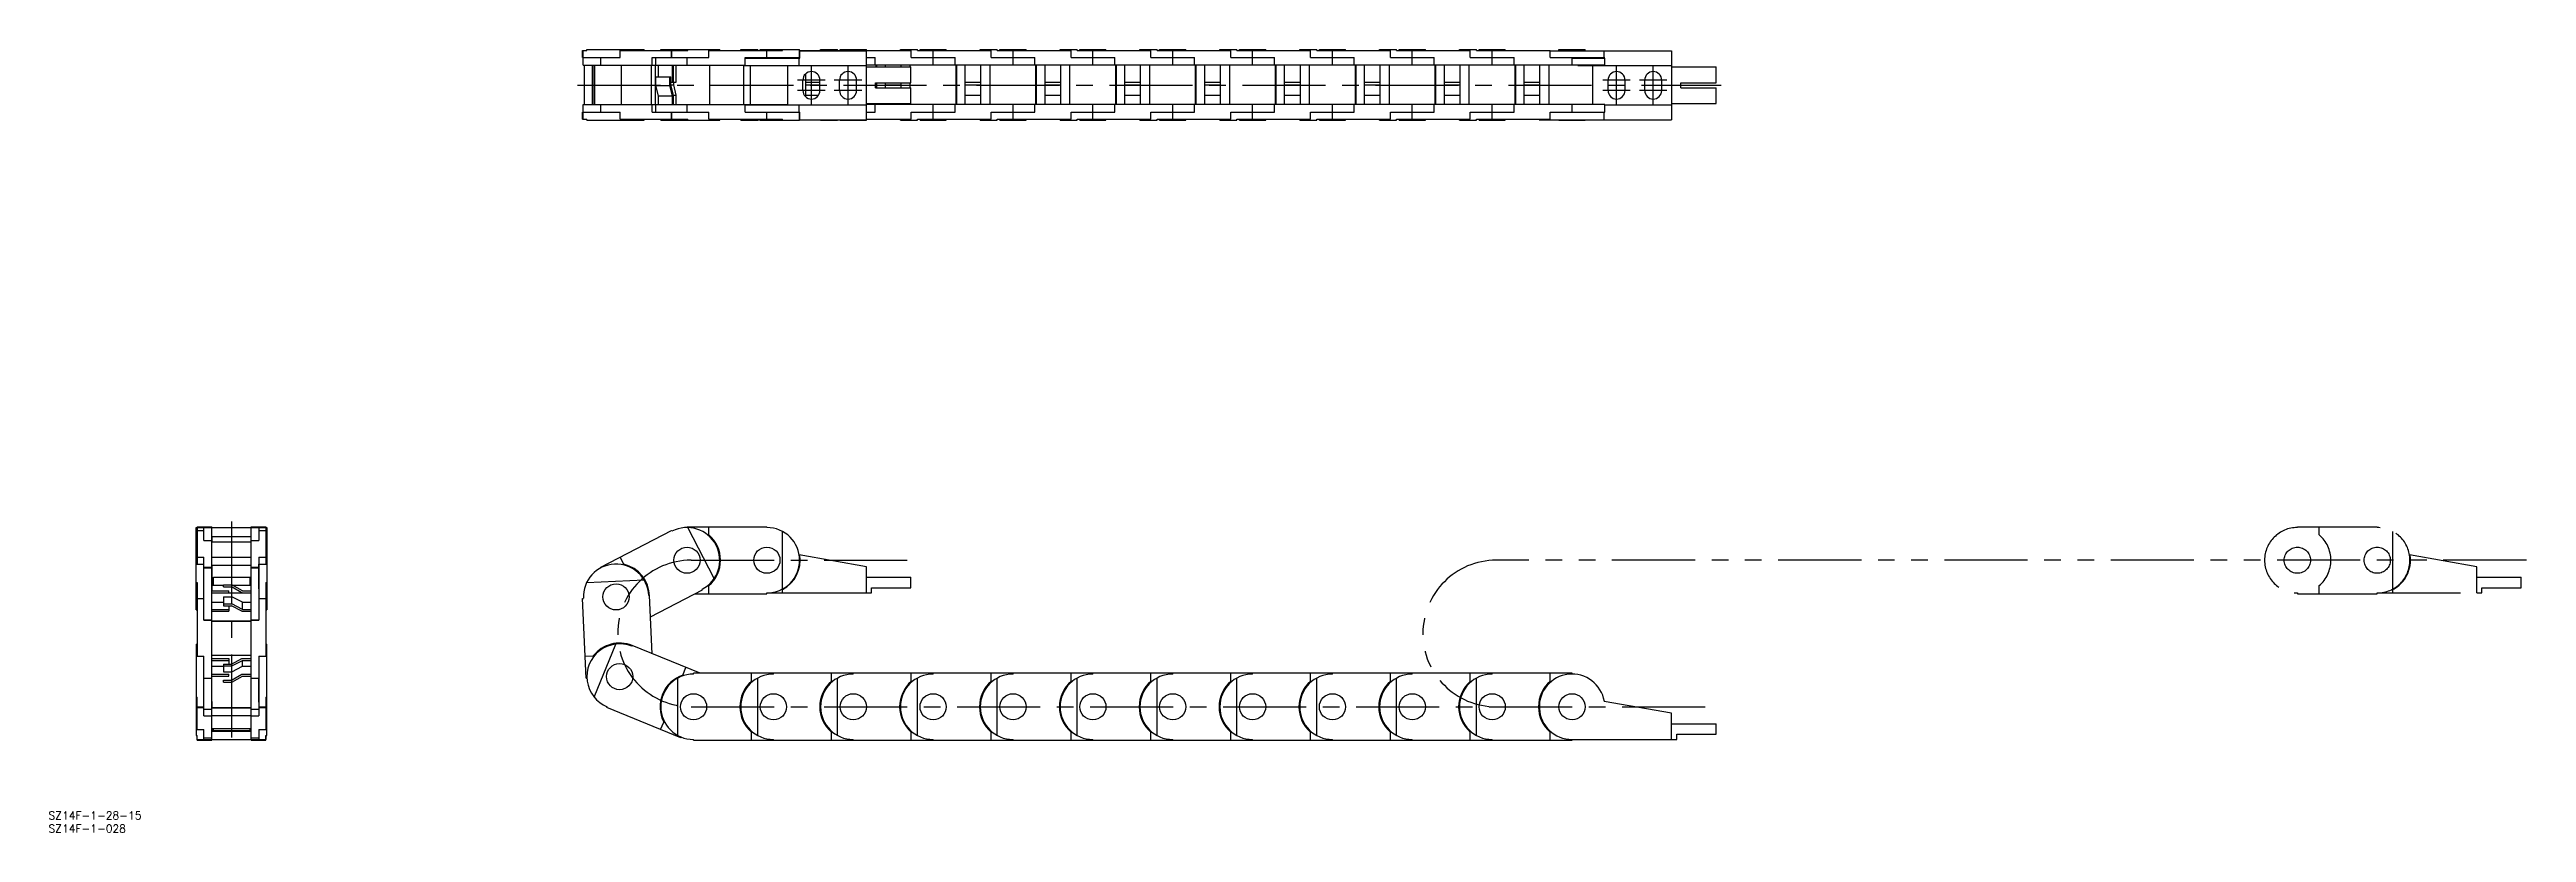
# Model space of a CAD drawing. Extents: x -69 to 876, y -35 to 264.
import ezdxf

# ---------------------------------------------------------------- set-up
doc = ezdxf.new("R2010")
doc.units = 0
doc.linetypes.add('CENTER', pattern=[50.8, 31.75, -6.35, 6.35, -6.35])
doc.linetypes.add('PHANTOM', pattern=[63.5, 31.75, -6.35, 6.35, -6.35, 6.35, -6.35])
doc.layers.get('0').update_dxf_attribs({"linetype": 'CONTINUOUS'})
doc.layers.add('CENTER', color=1, linetype='CENTER')
doc.styles.get("Standard").update_dxf_attribs({"font": 'txt.shx', "height": 3, "bigfont": 'bigfont.shx'})

msp = doc.modelspace()

# ---------------------------------------------------------------- linework, layer by layer
at = {"color": 7, "linetype": 'CONTINUOUS'}
for p, q in [((134.12, 263.58), (135.68, 263.58)), ((134.12, 260.97), (134.12, 263.58)), ((134.12, 260.97), (148.45, 260.97)), ((134.4, 257.97), (134.4, 263.58)), ((134.4, 257.97), (196.15, 257.97)), ((134.77, 260.97), (141.03, 260.97)), ((134.77, 260.97), (134.77, 260.97)), ((134.81, 242.97), (134.81, 257.97)), ((135.68, 263.97), (157.59, 263.97)), ((135.68, 263.58), (135.68, 263.97)), ((137.96, 242.97), (137.96, 257.97)), ((138.21, 242.97), (138.21, 257.97)), ((138.78, 242.97), (138.78, 257.97)), ((141.03, 257.97), (141.03, 260.97)), ((148.45, 263.58), (174.3, 263.58)), ((148.45, 260.97), (148.45, 263.58)), ((148.94, 242.97), (148.94, 257.97)), ((157.59, 263.58), (157.59, 263.97)), ((160.49, 242.97), (160.49, 257.97)), ((160.71, 257.97), (160.71, 260.97)), ((160.71, 260.97), (182.35, 260.97)), ((161.94, 242.97), (161.94, 257.97)), ((162.13, 257.97), (162.13, 260.97)), ((163.16, 253.47), (163.16, 257.97)), ((164, 263.97), (186.5, 263.97)), ((164, 263.58), (164, 263.97)), ((168.12, 260.97), (168.12, 263.58)), ((168.26, 260.97), (168.26, 263.58)), ((168.49, 251.47), (168.49, 257.97)), ((168.85, 251.47), (168.85, 257.97)), ((169, 263.58), (169, 263.97)), ((169.88, 251.47), (169.88, 257.97)), ((171.65, 260.97), (174, 260.97)), ((171.65, 260.97), (171.65, 260.97)), ((174, 257.97), (174, 260.97)), ((174.3, 263.58), (174.3, 263.97)), ((182.35, 263.58), (210.5, 263.58)), ((182.35, 260.97), (182.35, 263.58)), ((182.75, 242.97), (182.75, 257.97)), ((186.5, 263.58), (186.5, 263.97)), ((194.5, 263.97), (201, 263.97)), ((194.5, 263.58), (194.5, 263.97)), ((195.75, 242.97), (195.75, 257.97)), ((195.75, 257.8), (242.5, 257.8)), ((196.15, 257.97), (196.15, 260.97)), ((196.15, 260.97), (208.05, 260.97)), ((196.15, 260.62), (217.04, 260.62)), ((198.25, 242.97), (198.25, 257.8)), ((199.5, 260.62), (199.5, 260.97)), ((201, 263.58), (201, 263.97)), ((202, 263.97), (217, 263.97)), ((202, 263.58), (202, 263.97)), ((204.5, 260.97), (204.5, 263.58)), ((208.05, 260.97), (217, 260.97)), ((208.05, 260.97), (208.05, 260.97)), ((209.5, 260.62), (209.5, 260.97)), ((210.5, 263.58), (210.5, 263.97)), ((210.5, 260.62), (210.5, 260.97)), ((212.5, 242.8), (212.5, 257.8)), ((216.83, 257.8), (216.83, 260.62)), ((217, 260.97), (217, 263.97)), ((217, 263.58), (229.15, 263.58)), ((217, 263.45), (242.5, 263.45)), ((217.04, 260.62), (217.04, 263.45)), ((225, 263.97), (231.5, 263.97)), ((225, 263.58), (225, 263.97)), ((229.15, 263.45), (229.15, 263.58)), ((231.5, 263.58), (231.5, 263.97)), ((231.5, 263.58), (259.65, 263.58)), ((232.5, 263.97), (242.5, 263.97)), ((232.5, 263.58), (232.5, 263.97)), ((237.5, 263.45), (237.5, 263.58)), ((242.5, 263.58), (242.5, 263.97)), ((242.5, 236.97), (242.5, 263.45)), ((242.5, 260.97), (245.85, 260.97)), ((524.5, 257.97), (242.5, 257.97)), ((242.5, 257.3), (259.5, 257.3)), ((245.85, 257.97), (245.85, 260.97)), ((246.25, 257.3), (246.25, 257.97)), ((246.5, 257.3), (246.5, 257.97)), ((249.75, 257.3), (249.75, 257.97)), ((255.5, 263.97), (262, 263.97)), ((255.5, 263.58), (255.5, 263.97)), ((255.75, 257.3), (255.75, 257.97)), ((259.25, 257.3), (259.25, 257.97)), ((259.5, 251.3), (259.5, 257.3)), ((259.65, 260.97), (259.65, 263.58)), ((259.65, 260.97), (276.35, 260.97)), ((262, 263.58), (262, 263.97)), ((262, 263.58), (290.15, 263.58)), ((263, 263.97), (273, 263.97)), ((263, 263.58), (263, 263.97)), ((268, 257.97), (268, 263.58)), ((273, 263.58), (273, 263.97)), ((276.35, 257.97), (276.35, 260.97)), ((276.75, 242.97), (276.75, 257.97)), ((277, 242.97), (277, 257.97)), ((280.25, 242.97), (280.25, 257.97)), ((286, 263.97), (292.5, 263.97)), ((286, 263.58), (286, 263.97)), ((286.25, 242.97), (286.25, 257.97)), ((289.75, 242.97), (289.75, 257.97)), ((290.15, 260.97), (290.15, 263.58)), ((290.15, 260.97), (306.85, 260.97)), ((292.5, 263.58), (292.5, 263.97)), ((292.5, 263.58), (320.65, 263.58)), ((293.5, 263.97), (303.5, 263.97)), ((293.5, 263.58), (293.5, 263.97)), ((298.5, 257.97), (298.5, 263.58)), ((303.5, 263.58), (303.5, 263.97)), ((306.85, 257.97), (306.85, 260.97)), ((307.25, 242.97), (307.25, 257.97)), ((307.5, 242.97), (307.5, 257.97)), ((310.75, 242.97), (310.75, 257.97)), ((316.5, 263.97), (323, 263.97)), ((316.5, 263.58), (316.5, 263.97)), ((316.75, 242.97), (316.75, 257.97)), ((320.25, 242.97), (320.25, 257.97)), ((320.65, 260.97), (320.65, 263.58)), ((320.65, 260.97), (337.35, 260.97)), ((323, 263.58), (323, 263.97)), ((323, 263.58), (351.15, 263.58)), ((324, 263.97), (334, 263.97)), ((324, 263.58), (324, 263.97)), ((329, 257.97), (329, 263.58)), ((334, 263.58), (334, 263.97)), ((337.35, 257.97), (337.35, 260.97)), ((337.75, 242.97), (337.75, 257.97)), ((338, 242.97), (338, 257.97)), ((341.25, 242.97), (341.25, 257.97)), ((347, 263.97), (353.5, 263.97)), ((347, 263.58), (347, 263.97)), ((347.25, 242.97), (347.25, 257.97)), ((350.75, 242.97), (350.75, 257.97)), ((351.15, 260.97), (351.15, 263.58)), ((351.15, 260.97), (367.85, 260.97)), ((353.5, 263.58), (353.5, 263.97)), ((353.5, 263.58), (381.65, 263.58)), ((354.5, 263.97), (364.5, 263.97)), ((354.5, 263.58), (354.5, 263.97)), ((359.5, 257.97), (359.5, 263.58)), ((364.5, 263.58), (364.5, 263.97)), ((367.85, 257.97), (367.85, 260.97)), ((368.25, 242.97), (368.25, 257.97)), ((368.5, 242.97), (368.5, 257.97)), ((371.75, 242.97), (371.75, 257.97)), ((377.5, 263.97), (384, 263.97)), ((377.5, 263.58), (377.5, 263.97)), ((377.75, 242.97), (377.75, 257.97)), ((381.25, 242.97), (381.25, 257.97)), ((381.65, 260.97), (381.65, 263.58)), ((381.65, 260.97), (398.35, 260.97)), ((384, 263.58), (384, 263.97)), ((384, 263.58), (412.15, 263.58)), ((385, 263.97), (395, 263.97)), ((385, 263.58), (385, 263.97)), ((390, 257.97), (390, 263.58)), ((395, 263.58), (395, 263.97)), ((398.35, 257.97), (398.35, 260.97)), ((398.75, 242.97), (398.75, 257.97)), ((399, 242.97), (399, 257.97)), ((402.25, 242.97), (402.25, 257.97)), ((408, 263.97), (414.5, 263.97)), ((408, 263.58), (408, 263.97)), ((408.25, 242.97), (408.25, 257.97)), ((411.75, 242.97), (411.75, 257.97)), ((412.15, 260.97), (412.15, 263.58)), ((412.15, 260.97), (428.85, 260.97)), ((414.5, 263.58), (414.5, 263.97)), ((414.5, 263.58), (442.65, 263.58)), ((415.5, 263.97), (425.5, 263.97)), ((415.5, 263.58), (415.5, 263.97)), ((420.5, 257.97), (420.5, 263.58)), ((425.5, 263.58), (425.5, 263.97)), ((428.85, 257.97), (428.85, 260.97)), ((429.25, 242.97), (429.25, 257.97)), ((429.5, 242.97), (429.5, 257.97)), ((432.75, 242.97), (432.75, 257.97)), ((438.5, 263.97), (445, 263.97)), ((438.5, 263.58), (438.5, 263.97)), ((438.75, 242.97), (438.75, 257.97)), ((442.25, 242.97), (442.25, 257.97)), ((442.65, 260.97), (442.65, 263.58)), ((442.65, 260.97), (459.35, 260.97)), ((445, 263.58), (445, 263.97)), ((445, 263.58), (473.15, 263.58)), ((446, 263.97), (456, 263.97)), ((446, 263.58), (446, 263.97)), ((451, 257.97), (451, 263.58)), ((456, 263.58), (456, 263.97)), ((459.35, 257.97), (459.35, 260.97)), ((459.75, 242.97), (459.75, 257.97)), ((460, 242.97), (460, 257.97)), ((463.25, 242.97), (463.25, 257.97)), ((469, 263.97), (475.5, 263.97)), ((469, 263.58), (469, 263.97)), ((469.25, 242.97), (469.25, 257.97)), ((472.75, 242.97), (472.75, 257.97)), ((473.15, 260.97), (473.15, 263.58)), ((473.15, 260.97), (489.85, 260.97)), ((475.5, 263.58), (475.5, 263.97)), ((475.5, 263.58), (503.65, 263.58)), ((476.5, 263.97), (486.5, 263.97)), ((476.5, 263.58), (476.5, 263.97)), ((481.5, 257.97), (481.5, 263.58)), ((486.5, 263.58), (486.5, 263.97)), ((489.85, 257.97), (489.85, 260.97)), ((490.25, 242.97), (490.25, 257.97)), ((490.5, 242.97), (490.5, 257.97)), ((493.75, 242.97), (493.75, 257.97)), ((499.75, 242.97), (499.75, 257.97)), ((503.25, 242.97), (503.25, 257.97)), ((503.65, 260.97), (503.65, 263.58)), ((503.65, 263.45), (550, 263.45)), ((503.65, 260.97), (524.5, 260.97)), ((507, 263.97), (517, 263.97)), ((507, 263.45), (507, 263.97)), ((512, 257.97), (512, 260.97)), ((512, 260.62), (524.54, 260.62)), ((514.24, 257.8), (514.24, 257.97)), ((514.24, 257.8), (550, 257.8)), ((517, 263.45), (517, 263.97)), ((520, 242.97), (520, 257.8)), ((524.33, 260.62), (524.33, 263.45)), ((524.5, 257.97), (524.5, 260.62)), ((524.54, 257.8), (524.54, 260.62)), ((550, 263.45), (550, 237.15)), ((550, 257.3), (567, 257.3)), ((567, 251.3), (567, 257.3)), ((162.1, 250.26), (162.1, 253.47)), ((162.1, 253.47), (167.79, 253.47)), ((163.16, 246.26), (162.1, 250.26)), ((162.1, 250.26), (167.43, 250.26)), ((163.16, 246.26), (168.49, 246.26)), ((163.16, 242.97), (163.16, 246.26)), ((167.43, 250.26), (167.43, 253.47)), ((168.49, 246.26), (167.43, 250.26)), ((167.79, 250.47), (167.79, 253.47)), ((167.79, 251.47), (169.88, 251.47)), ((168.85, 246.47), (167.79, 250.47)), ((167.79, 250.47), (169.01, 250.47)), ((168.49, 242.97), (168.49, 246.26)), ((168.85, 242.97), (168.85, 246.47)), ((168.85, 246.47), (169.88, 246.47)), ((169.01, 250.47), (169.01, 251.47)), ((169.88, 246.47), (169.01, 250.47)), ((169.88, 242.97), (169.88, 246.47)), ((218.25, 248.3), (218.25, 252.3)), ((219.25, 254.65), (219.25, 245.95)), ((219.25, 251.47), (224.75, 251.47)), ((219.25, 250.47), (224.75, 250.47)), ((219.25, 246.47), (224.19, 246.47)), ((224.75, 248.3), (224.75, 252.3)), ((232.25, 248.3), (232.25, 252.3)), ((238.75, 248.3), (238.75, 252.3)), ((246, 251.3), (259.5, 251.3)), ((246, 249.3), (246, 251.3)), ((246, 249.3), (259.5, 249.3)), ((246.25, 249.3), (246.25, 251.3)), ((246.5, 249.3), (246.5, 251.3)), ((249.75, 249.3), (249.75, 251.3)), ((249.75, 250.47), (255.75, 250.47)), ((255.75, 249.3), (255.75, 251.3)), ((259.25, 249.3), (259.25, 251.3)), ((259.5, 243.3), (259.5, 249.3)), ((280.25, 251.47), (286.25, 251.47)), ((280.25, 250.47), (286.25, 250.47)), ((280.25, 246.47), (286.25, 246.47)), ((310.75, 251.47), (316.75, 251.47)), ((310.75, 250.47), (316.75, 250.47)), ((310.75, 246.47), (316.75, 246.47)), ((341.25, 251.47), (347.25, 251.47)), ((341.25, 250.47), (347.25, 250.47)), ((341.25, 246.47), (347.25, 246.47)), ((371.75, 251.47), (377.75, 251.47)), ((371.75, 250.47), (377.75, 250.47)), ((371.75, 246.47), (377.75, 246.47)), ((402.25, 251.47), (408.25, 251.47)), ((402.25, 250.47), (408.25, 250.47)), ((402.25, 246.47), (408.25, 246.47)), ((432.75, 251.47), (438.75, 251.47)), ((432.75, 250.47), (438.75, 250.47)), ((432.75, 246.47), (438.75, 246.47)), ((463.25, 251.47), (469.25, 251.47)), ((463.25, 250.47), (469.25, 250.47)), ((463.25, 246.47), (469.25, 246.47)), ((493.75, 251.47), (499.75, 251.47)), ((493.75, 250.47), (499.75, 250.47)), ((493.75, 246.47), (499.75, 246.47)), ((525.75, 248.3), (525.75, 252.3)), ((532.25, 248.3), (532.25, 252.3)), ((539.75, 248.3), (539.75, 252.3)), ((546.25, 248.3), (546.25, 252.3)), ((553.5, 251.3), (567, 251.3)), ((553.5, 249.3), (553.5, 251.3)), ((553.5, 249.3), (567, 249.3)), ((567, 243.3), (567, 249.3)), ((134.12, 239.97), (148.45, 239.97)), ((134.12, 237.37), (134.12, 239.97)), ((134.12, 237.37), (135.68, 237.37)), ((134.4, 242.97), (212.5, 242.97)), ((134.4, 237.37), (134.4, 242.97)), ((134.77, 239.98), (141.16, 239.98)), ((134.77, 239.97), (134.77, 239.98)), ((135.68, 236.97), (135.68, 237.37)), ((135.68, 236.97), (157.59, 236.97)), ((141.03, 239.97), (141.03, 242.97)), ((148.45, 237.37), (148.45, 239.97)), ((148.45, 237.37), (174.3, 237.37)), ((157.59, 236.97), (157.59, 237.37)), ((160.71, 239.97), (160.71, 242.97)), ((160.71, 239.97), (182.35, 239.97)), ((162.13, 239.98), (162.13, 242.97)), ((164, 236.97), (164, 237.37)), ((164, 236.97), (186.5, 236.97)), ((168.12, 237.37), (168.12, 239.97)), ((168.26, 237.37), (168.26, 239.97)), ((169, 236.97), (169, 237.37)), ((171.65, 239.98), (174, 239.98)), ((171.65, 239.97), (171.65, 239.98)), ((174, 239.97), (174, 242.97)), ((174.3, 236.97), (174.3, 237.37)), ((182.35, 237.37), (182.35, 239.97)), ((182.35, 237.37), (210.5, 237.37)), ((186.5, 236.97), (186.5, 237.37)), ((194.5, 236.97), (194.5, 237.37)), ((194.5, 236.97), (201, 236.97)), ((196.15, 239.97), (196.15, 242.97)), ((196.15, 242.8), (242.5, 242.8)), ((196.15, 239.97), (217.04, 239.97)), ((199.5, 237.15), (199.5, 237.37)), ((199.5, 237.15), (209.5, 237.15)), ((201, 236.97), (201, 237.15)), ((202, 236.97), (202, 237.15)), ((202, 236.97), (217, 236.97)), ((204.5, 237.37), (204.5, 239.97)), ((207, 242.8), (207, 242.97)), ((208.05, 239.98), (216.83, 239.98)), ((208.05, 239.97), (208.05, 239.98)), ((209.5, 237.15), (209.5, 237.37)), ((210.5, 236.97), (210.5, 237.37)), ((216.83, 239.97), (216.83, 242.8)), ((217, 236.97), (217, 239.97)), ((217, 237.15), (242.5, 237.15)), ((217.04, 237.15), (217.04, 239.97)), ((225, 236.97), (225, 237.15)), ((225, 236.97), (231.5, 236.97)), ((231.5, 236.97), (231.5, 237.15)), ((232.5, 236.97), (232.5, 237.15)), ((232.5, 236.97), (242.5, 236.97)), ((242.5, 243.3), (259.5, 243.3)), ((524.5, 242.97), (242.5, 242.97)), ((242.5, 239.97), (245.85, 239.97)), ((242.5, 237.37), (259.65, 237.37)), ((245.85, 239.97), (245.85, 242.97)), ((246.25, 242.97), (246.25, 243.3)), ((246.5, 242.97), (246.5, 243.3)), ((249.75, 242.97), (249.75, 243.3)), ((255.5, 236.97), (255.5, 237.37)), ((255.5, 236.97), (262, 236.97)), ((255.75, 242.97), (255.75, 243.3)), ((259.25, 242.97), (259.25, 243.3)), ((259.65, 239.97), (276.35, 239.97)), ((259.65, 237.37), (259.65, 239.97)), ((262, 237.37), (290.15, 237.37)), ((262, 236.97), (262, 237.37)), ((263, 236.97), (263, 237.37)), ((263, 236.97), (273, 236.97)), ((268, 237.37), (268, 242.97)), ((273, 236.97), (273, 237.37)), ((276.35, 239.97), (276.35, 242.97)), ((286, 236.97), (286, 237.37)), ((286, 236.97), (292.5, 236.97)), ((290.15, 239.97), (306.85, 239.97)), ((290.15, 237.37), (290.15, 239.97)), ((292.5, 237.37), (320.65, 237.37)), ((292.5, 236.97), (292.5, 237.37)), ((293.5, 236.97), (293.5, 237.37)), ((293.5, 236.97), (303.5, 236.97)), ((298.5, 237.37), (298.5, 242.97)), ((303.5, 236.97), (303.5, 237.37)), ((306.85, 239.97), (306.85, 242.97)), ((316.5, 236.97), (316.5, 237.37)), ((316.5, 236.97), (323, 236.97)), ((320.65, 239.97), (337.35, 239.97)), ((320.65, 237.37), (320.65, 239.97)), ((323, 237.37), (351.15, 237.37)), ((323, 236.97), (323, 237.37)), ((324, 236.97), (324, 237.37)), ((324, 236.97), (334, 236.97)), ((329, 237.37), (329, 242.97)), ((334, 236.97), (334, 237.37)), ((337.35, 239.97), (337.35, 242.97)), ((347, 236.97), (347, 237.37)), ((347, 236.97), (353.5, 236.97)), ((351.15, 239.97), (367.85, 239.97)), ((351.15, 237.37), (351.15, 239.97)), ((353.5, 237.37), (381.65, 237.37)), ((353.5, 236.97), (353.5, 237.37)), ((354.5, 236.97), (354.5, 237.37)), ((354.5, 236.97), (364.5, 236.97)), ((359.5, 237.37), (359.5, 242.97)), ((364.5, 236.97), (364.5, 237.37)), ((367.85, 239.97), (367.85, 242.97)), ((377.5, 236.97), (377.5, 237.37)), ((377.5, 236.97), (384, 236.97)), ((381.65, 239.97), (398.35, 239.97)), ((381.65, 237.37), (381.65, 239.97)), ((384, 237.37), (412.15, 237.37)), ((384, 236.97), (384, 237.37)), ((385, 236.97), (385, 237.37)), ((385, 236.97), (395, 236.97)), ((390, 237.37), (390, 242.97)), ((395, 236.97), (395, 237.37)), ((398.35, 239.97), (398.35, 242.97)), ((408, 236.97), (408, 237.37)), ((408, 236.97), (414.5, 236.97)), ((412.15, 239.97), (428.85, 239.97)), ((412.15, 237.37), (412.15, 239.97)), ((414.5, 237.37), (442.65, 237.37)), ((414.5, 236.97), (414.5, 237.37)), ((415.5, 236.97), (415.5, 237.37)), ((415.5, 236.97), (425.5, 236.97)), ((420.5, 237.37), (420.5, 242.97)), ((425.5, 236.97), (425.5, 237.37)), ((428.85, 239.97), (428.85, 242.97)), ((438.5, 236.97), (438.5, 237.37)), ((438.5, 236.97), (445, 236.97)), ((442.65, 239.97), (459.35, 239.97)), ((442.65, 237.37), (442.65, 239.97)), ((445, 237.37), (473.15, 237.37)), ((445, 236.97), (445, 237.37)), ((446, 236.97), (446, 237.37)), ((446, 236.97), (456, 236.97)), ((451, 237.37), (451, 242.97)), ((456, 236.97), (456, 237.37)), ((459.35, 239.97), (459.35, 242.97)), ((469, 236.97), (469, 237.37)), ((469, 236.97), (475.5, 236.97)), ((473.15, 239.97), (489.85, 239.97)), ((473.15, 237.37), (473.15, 239.97)), ((475.5, 237.37), (503.65, 237.37)), ((475.5, 236.97), (475.5, 237.37)), ((476.5, 236.97), (476.5, 237.37)), ((476.5, 236.97), (486.5, 236.97)), ((481.5, 237.37), (481.5, 242.97)), ((486.5, 236.97), (486.5, 237.37)), ((489.85, 239.97), (489.85, 242.97)), ((499.5, 237.15), (499.5, 237.37)), ((499.5, 237.15), (550, 237.15)), ((503.65, 239.97), (524.54, 239.97)), ((503.65, 237.37), (503.65, 239.97)), ((507, 236.97), (507, 237.15)), ((507, 236.97), (517, 236.97)), ((512, 239.97), (512, 242.97)), ((517, 236.97), (517, 237.15)), ((524.33, 237.15), (524.33, 239.97)), ((524.5, 239.97), (524.5, 242.97)), ((524.5, 242.8), (550, 242.8)), ((524.54, 239.97), (524.54, 242.8)), ((550, 243.3), (567, 243.3)), ((-13.5, 49.8), (-13.5, 81.3)), ((-13.5, 81.3), (-13.1, 81.3)), ((-13.1, 81.6), (-13.1, 67.3)), ((-13.1, 81.6), (-7.5, 81.6)), ((-13.1, 81.3), (13.1, 81.3)), ((-13.1, 80.17), (-10.5, 80.17)), ((-10.5, 76.34), (-10.5, 81.6)), ((-10.5, 81.08), (-10.5, 81.3)), ((-10.5, 81.08), (-10.5, 81.08)), ((-10.5, 76.34), (-7.5, 76.34)), ((-7.5, 0), (-7.5, 81.6)), ((-7.5, 77.9), (7.5, 77.9)), ((-7.5, 75.89), (7.5, 75.89)), ((-7.32, 75.89), (-7.32, 77.9)), ((7.5, 0), (7.5, 81.6)), ((7.5, 81.6), (13.1, 81.6)), ((7.5, 76.34), (10.5, 76.34)), ((10.49, 81.08), (10.49, 81.3)), ((10.49, 81.08), (10.5, 81.08)), ((10.5, 81.6), (10.5, 76.34)), ((10.5, 80.17), (13.1, 80.17)), ((13.1, 81.6), (13.1, 67.3)), ((13.1, 81.3), (13.5, 81.3)), ((13.5, 81.3), (13.5, 49.8)), ((141.03, 66.17), (168.12, 80.17)), ((168.26, 79.91), (168.12, 80.17)), ((174, 81.6), (204.5, 81.6)), ((174, 81.3), (174, 81.6)), ((184.36, 61.81), (174.3, 81.3)), ((182.35, 78.5), (182.35, 81.6)), ((204.5, 81.3), (204.5, 81.6)), ((210.5, 57.83), (210.5, 79.77)), ((-13.5, 73.8), (-13.1, 73.8)), ((-13.5, 67.3), (-10.5, 67.3)), ((-13.1, 70), (-10.5, 70)), ((-10.5, 45.89), (-10.5, 70)), ((-10.5, 57.81), (-10.5, 67.3)), ((-7.5, 69.92), (7.5, 69.92)), ((-7.5, 66.9), (7.5, 66.9)), ((-7.32, 57.1), (-7.32, 66.9)), ((10.49, 57.81), (10.49, 67.3)), ((10.5, 70), (10.5, 45.89)), ((10.5, 70), (13.1, 70)), ((10.5, 67.3), (13.5, 67.3)), ((13.1, 73.8), (13.5, 73.8)), ((149.87, 67.25), (148.45, 70)), ((242.5, 66.3), (216.83, 70.83)), ((242.5, 56.3), (242.5, 66.3)), ((-13.5, 60.3), (-13.1, 60.3)), ((-13.5, 59.8), (-13.1, 59.8)), ((-13.1, 60.3), (-13.1, 32.1)), ((-10.5, 66.17), (-7.5, 66.17)), ((-10.5, 65.9), (-7.5, 65.9)), ((-10.5, 57.81), (-10.5, 57.81)), ((-7.5, 57.1), (-1, 57.1)), ((-7.32, 59.3), (-3, 59.3)), ((-6.82, 62.3), (7.18, 62.3)), ((-6.82, 59.3), (-6.82, 62.3)), ((-3, 59.41), (0.21, 59.41)), ((-3, 58.61), (-3, 59.41)), ((-3, 58.61), (0, 58.61)), ((-1, 56.3), (-1, 57.1)), ((4, 56.3), (0, 58.61)), ((4.21, 57.1), (0.21, 59.41)), ((0.4, 59.3), (7.5, 59.3)), ((4.21, 57.1), (7.5, 57.1)), ((7.18, 59.3), (7.18, 62.3)), ((7.5, 66.17), (10.5, 66.17)), ((7.5, 65.9), (10.5, 65.9)), ((10.49, 57.81), (10.5, 57.81)), ((13.1, 60.3), (13.1, 32.1)), ((13.1, 60.3), (13.5, 60.3)), ((13.1, 59.8), (13.5, 59.8)), ((135.68, 60.3), (157.59, 61.28)), ((141.17, 65.9), (141.03, 66.17)), ((160.06, 47.19), (179.88, 57.43)), ((179.88, 57.43), (179.74, 57.69)), ((182.35, 56), (182.35, 59.1)), ((210.5, 56.3), (210.5, 57.61)), ((242.5, 62.3), (259.5, 62.3)), ((244.5, 56.3), (244.5, 58.3)), ((244.5, 58.3), (259.5, 58.3)), ((259.5, 58.3), (259.5, 62.3)), ((-13.5, 49.8), (-13.1, 49.8)), ((-13.1, 54.24), (-10.5, 54.24)), ((-13.1, 54.23), (-10.5, 54.23)), ((-7.5, 56.3), (7.5, 56.3)), ((-7.5, 52.78), (-3, 52.78)), ((-7.5, 50.03), (-1, 50.03)), ((-7.5, 49.32), (-1, 49.32)), ((-3, 54.83), (-3, 51.37)), ((-3, 54.83), (0.21, 54.83)), ((-3, 52.08), (0.21, 52.08)), ((-3, 51.37), (0, 51.37)), ((-1, 51.37), (-1, 49.32)), ((4, 49.32), (0, 51.37)), ((4.21, 52.78), (0.21, 54.83)), ((0.21, 52.08), (0.21, 54.83)), ((4.21, 50.03), (0.21, 52.08)), ((4, 49.32), (7.5, 49.32)), ((4.21, 50.03), (4.21, 52.78)), ((4.21, 52.78), (7.5, 52.78)), ((4.21, 50.03), (7.5, 50.03)), ((10.5, 54.24), (13.1, 54.24)), ((10.5, 54.23), (13.1, 54.23)), ((13.1, 49.8), (13.5, 49.8)), ((134.12, 54.23), (134.42, 54.24)), ((135.48, 23.76), (134.12, 54.23)), ((159.39, 55.36), (159.69, 55.37)), ((160.69, 33.08), (159.69, 55.37)), ((160.2, 47.26), (160.04, 47.57)), ((177.11, 56), (204.5, 56)), ((204.5, 56.3), (244.5, 56.3)), ((204.5, 56), (204.5, 56.3)), ((-10.5, 46.03), (-7.5, 46.03)), ((-10.5, 45.89), (-7.5, 45.89)), ((-7.5, 45.64), (7.5, 45.64)), ((-7.5, 45.5), (7.5, 45.5)), ((7.5, 46.03), (10.49, 46.03)), ((7.5, 45.89), (10.5, 45.89)), ((-13.5, 36.75), (-13.5, 1.83)), ((-13.5, 36.75), (-13.1, 36.75)), ((-13.1, 32.1), (-10.5, 32.1)), ((-10.5, 9.32), (-10.5, 32.1)), ((-7.5, 32.51), (7.5, 32.51)), ((-7.5, 31.27), (-1, 31.27)), ((-7.5, 30.53), (-1, 30.53)), ((-3, 29.13), (-3, 26.12)), ((-3, 29.13), (0, 29.13)), ((-3, 28.39), (0.21, 28.39)), ((-1, 31.27), (-1, 29.13)), ((0, 29.13), (4, 31.27)), ((0.21, 28.39), (4.21, 30.53)), ((0.21, 26.12), (0.21, 28.39)), ((4, 31.27), (7.5, 31.27)), ((4.21, 30.53), (7.5, 30.53)), ((4.21, 28.26), (4.21, 30.53)), ((10.5, 32.1), (10.5, 9.32)), ((10.5, 32.1), (13.1, 32.1)), ((13.1, 36.75), (13.5, 36.75)), ((13.5, 1.83), (13.5, 36.75)), ((135.1, 32.1), (138.2, 32.24)), ((138.56, 16.45), (146.85, 36.75)), ((152.99, 35.9), (153.1, 36.18)), ((179.01, 25.6), (153.1, 36.18)), ((160.33, 33.23), (160.68, 33.24)), ((-10.5, 14.58), (-10.5, 23.76)), ((-10.5, 23.76), (-7.5, 23.76)), ((-7.5, 28.26), (-3, 28.26)), ((-7.5, 25.3), (-1, 25.3)), ((-7.5, 24.5), (-1, 24.5)), ((-3, 26.12), (0.21, 26.12)), ((-3, 22.99), (0, 22.99)), ((-3, 22.19), (-3, 22.99)), ((-3, 22.19), (0.21, 22.19)), ((-1, 24.5), (-1, 25.3)), ((0, 22.99), (4, 25.3)), ((0.21, 26.12), (4.21, 28.26)), ((0.21, 22.19), (4.21, 24.5)), ((4, 25.3), (7.5, 25.3)), ((4.21, 28.26), (7.5, 28.26)), ((4.21, 24.5), (7.5, 24.5)), ((7.5, 23.76), (10.5, 23.76)), ((10.49, 14.58), (10.49, 23.77)), ((135.48, 23.76), (135.78, 23.77)), ((170.5, 1.83), (170.5, 23.77)), ((172.44, 24.94), (173.61, 27.81)), ((512, 25.6), (176.5, 25.6)), ((176.5, 25.3), (176.5, 25.6)), ((198.65, 22.5), (198.65, 25.6)), ((201, 1.83), (201, 23.77)), ((207, 25.3), (207, 25.6)), ((229.15, 22.5), (229.15, 25.6)), ((231.5, 1.83), (231.5, 23.77)), ((237.5, 25.3), (237.5, 25.6)), ((259.65, 22.5), (259.65, 25.6)), ((262, 1.83), (262, 23.77)), ((268, 25.3), (268, 25.6)), ((290.15, 22.5), (290.15, 25.6)), ((292.5, 1.83), (292.5, 23.77)), ((298.5, 25.3), (298.5, 25.6)), ((320.65, 22.5), (320.65, 25.6)), ((323, 1.83), (323, 23.77)), ((329, 25.3), (329, 25.6)), ((351.15, 22.5), (351.15, 25.6)), ((353.5, 1.83), (353.5, 23.77)), ((359.5, 25.3), (359.5, 25.6)), ((381.65, 22.5), (381.65, 25.6)), ((384, 1.83), (384, 23.77)), ((390, 25.3), (390, 25.6)), ((412.15, 22.5), (412.15, 25.6)), ((414.5, 1.83), (414.5, 23.77)), ((420.5, 25.3), (420.5, 25.6)), ((442.65, 22.5), (442.65, 25.6)), ((445, 1.83), (445, 23.77)), ((451, 25.3), (451, 25.6)), ((473.15, 22.5), (473.15, 25.6)), ((475.5, 1.83), (475.5, 23.77)), ((481.5, 25.3), (481.5, 25.6)), ((503.65, 22.5), (503.65, 25.6)), ((512, 25.3), (512, 25.6)), ((-13.5, 16.45), (-13.1, 16.45)), ((-13.1, 4.11), (-13.1, 16.45)), ((-13.1, 12.76), (-10.5, 12.76)), ((-13.1, 12.48), (-10.5, 12.48)), ((-10.5, 14.58), (-10.5, 14.58)), ((-10.5, 11.83), (-7.5, 11.83)), ((-7.5, 14.79), (-7.32, 14.79)), ((-7.5, 12.5), (7.5, 12.5)), ((-7.5, 12.37), (7.5, 12.37)), ((-7.32, 12.5), (-7.32, 14.79)), ((7.5, 11.83), (10.5, 11.83)), ((10.49, 14.58), (10.5, 14.58)), ((10.5, 12.76), (13.1, 12.76)), ((10.5, 12.48), (13.1, 12.48)), ((13.1, 16.45), (13.1, 4.11)), ((13.1, 16.45), (13.5, 16.45)), ((143.42, 12.48), (143.54, 12.76)), ((171.66, 0.95), (143.42, 12.48)), ((550, 10.3), (524.33, 14.83)), ((550, 0.3), (550, 10.3)), ((-13.5, 1.83), (-13.1, 1.83)), ((-13.1, 4.11), (-10.5, 4.11)), ((-13.1, 0), (-13.1, 1.83)), ((-13.1, 0.3), (13.32, 0.3)), ((-13.1, 0), (-7.5, 0)), ((-10.5, 9.32), (-7.5, 9.32)), ((-10.5, 0), (-10.5, 4.11)), ((-10.5, 0.95), (-7.5, 0.95)), ((-10.5, 0.81), (-10.5, 0.95)), ((-10.5, 0.81), (-10.5, 0.81)), ((-7.5, 9.45), (7.5, 9.45)), ((-7.5, 4.54), (7.5, 4.54)), ((-7.5, 3.7), (7.5, 3.7)), ((-7.5, 3.46), (7.5, 3.46)), ((-7.32, 3.7), (-7.32, 4.54)), ((-6.82, 3.7), (-6.82, 4.54)), ((7.18, 3.7), (7.18, 4.54)), ((7.5, 9.32), (10.5, 9.32)), ((7.5, 0.95), (10.5, 0.95)), ((7.5, 0), (13.1, 0)), ((10.49, 0.81), (10.49, 0.95)), ((10.49, 0.81), (10.5, 0.81)), ((10.5, 4.11), (10.5, 0)), ((10.5, 4.11), (13.1, 4.11)), ((13.1, 1.83), (13.5, 1.83)), ((13.1, 0), (13.1, 1.83)), ((13.32, 0.3), (13.32, 1.83)), ((163.93, 4.11), (165.1, 6.98)), ((171.66, 0.95), (171.77, 1.23)), ((176.5, 0), (176.5, 0.3)), ((176.5, 0), (512, 0)), ((198.65, 0), (198.65, 3.1)), ((207, 0), (207, 0.3)), ((229.15, 0), (229.15, 3.1)), ((237.5, 0), (237.5, 0.3)), ((259.65, 0), (259.65, 3.1)), ((268, 0), (268, 0.3)), ((290.15, 0), (290.15, 3.1)), ((298.5, 0), (298.5, 0.3)), ((320.65, 0), (320.65, 3.1)), ((329, 0), (329, 0.3)), ((351.15, 0), (351.15, 3.1)), ((359.5, 0), (359.5, 0.3)), ((381.65, 0), (381.65, 3.1)), ((390, 0), (390, 0.3)), ((412.15, 0), (412.15, 3.1)), ((420.5, 0), (420.5, 0.3)), ((442.65, 0), (442.65, 3.1)), ((451, 0), (451, 0.3)), ((473.15, 0), (473.15, 3.1)), ((481.5, 0), (481.5, 0.3)), ((503.65, 0), (503.65, 3.1)), ((512, 0.3), (552, 0.3)), ((512, 0), (512, 0.3)), ((550, 6.3), (567, 6.3)), ((552, 2.3), (567, 2.3)), ((552, 0.3), (552, 2.3)), ((567, 2.3), (567, 6.3))]:
    msp.add_line(p, q, dxfattribs=at)
at = {"color": 3, "linetype": 'PHANTOM'}
for p, q in [((789, 81.6), (819.5, 81.6)), ((789, 81.3), (789, 81.6)), ((797.35, 78.5), (797.35, 81.6)), ((819.5, 81.3), (819.5, 81.6)), ((825.5, 57.83), (825.5, 79.77)), ((876.5, 68.8), (483.03, 68.8)), ((857.5, 66.3), (831.83, 70.83)), ((857.5, 56.3), (857.5, 66.3)), ((797.35, 56), (797.35, 59.1)), ((825.5, 56.3), (825.5, 57.61)), ((857.5, 62.3), (874.5, 62.3)), ((859.5, 58.3), (874.5, 58.3)), ((859.5, 56.3), (859.5, 58.3)), ((874.5, 58.3), (874.5, 62.3)), ((789, 56.3), (789, 56)), ((789, 56), (819.5, 56)), ((819.5, 56.3), (859.5, 56.3)), ((819.5, 56), (819.5, 56.3))]:
    msp.add_line(p, q, dxfattribs=at)
at = {"color": 7, "linetype": 'CONTINUOUS'}
for centre in [(174, 68.8), (204.5, 68.8), (146.9, 54.8), (148.26, 24.33), (176.5, 12.8), (207, 12.8), (237.5, 12.8), (268, 12.8), (298.5, 12.8), (329, 12.8), (359.5, 12.8), (390, 12.8), (420.5, 12.8), (451, 12.8), (481.5, 12.8), (512, 12.8)]:
    msp.add_circle(centre, 5, dxfattribs=at)
at = {"color": 3, "linetype": 'PHANTOM'}
for centre in [(789, 68.8), (819.5, 68.8)]:
    msp.add_circle(centre, 5, dxfattribs=at)
at = {"color": 7, "linetype": 'CONTINUOUS'}
for centre, radius, start, end in [((221.5, 252.3), 3.25, 0.00045, 179.99955), ((235.5, 252.3), 3.25, 0.00045, 179.99955), ((529, 252.3), 3.25, 0.00045, 179.99955), ((543, 252.3), 3.25, 0.00045, 179.99955), ((221.5, 248.3), 3.25, 180.00045, 359.99955), ((235.5, 248.3), 3.25, 180.00045, 359.99955), ((529, 248.3), 3.25, 180.00045, 359.99955), ((543, 248.3), 3.25, 180.00045, 359.99955), ((174, 68.8), 12.5, 297.32427, 117.32427), ((174, 68.8), 12.8, 310.71857, 49.28142), ((204.5, 68.8), 12.5, 270, 90), ((146.9, 54.8), 12.5, 2.55615, 182.55615), ((146.9, 54.8), 12.8, 1.43979, 76.60578), ((204.5, 68.8), 12.7, 298.19286, 9.00905), ((148.26, 24.33), 12.5, 67.78797, 247.78804), ((148.26, 24.33), 12.8, 67.788, 141.83761), ((176.5, 12.8), 12.8, 108.50659, 207.06948), ((176.5, 12.8), 12.5, 90, 270), ((207, 12.8), 12.8, 130.71855, 229.28143), ((207, 12.8), 12.5, 90, 270), ((237.5, 12.8), 12.8, 130.71855, 229.28143), ((237.5, 12.8), 12.5, 90, 270), ((268, 12.8), 12.8, 130.71855, 229.28143), ((268, 12.8), 12.5, 90, 270), ((298.5, 12.8), 12.8, 130.71855, 229.28143), ((298.5, 12.8), 12.5, 90, 270), ((329, 12.8), 12.8, 130.71855, 229.28143), ((329, 12.8), 12.5, 90, 270), ((359.5, 12.8), 12.8, 130.71855, 229.28143), ((359.5, 12.8), 12.5, 90, 270), ((390, 12.8), 12.8, 130.71855, 229.28143), ((390, 12.8), 12.5, 90, 270), ((420.5, 12.8), 12.8, 130.71855, 229.28146), ((420.5, 12.8), 12.5, 90, 270), ((451, 12.8), 12.8, 130.71855, 229.28146), ((451, 12.8), 12.5, 90, 270), ((481.5, 12.8), 12.8, 130.71855, 229.28146), ((481.5, 12.8), 12.5, 90, 270), ((512, 12.8), 12.8, 130.71855, 229.28145), ((512, 12.8), 12.5, 9.32518, 270)]:
    msp.add_arc(centre, radius, start, end, dxfattribs=at)
at = {"color": 3, "linetype": 'PHANTOM'}
for centre, radius, start, end in [((789, 68.8), 12.5, 90, 270), ((789, 68.8), 12.8, 310.71854, 49.28146), ((819.5, 68.8), 12.5, 270, 90), ((483.03, 40.8), 28, 90, 270), ((819.5, 68.8), 12.7, 298.19287, 9.00902)]:
    msp.add_arc(centre, radius, start, end, dxfattribs=at)
at = {"layer": 'CENTER', "color": 1, "linetype": 'CENTER'}
for p, q in [((221.5, 243.05), (221.5, 257.55)), ((235.5, 243.05), (235.5, 257.55)), ((529, 243.05), (529, 257.55)), ((543, 243.05), (543, 257.55)), ((132.12, 250.3), (569, 250.3)), ((226.75, 252.3), (216.25, 252.3)), ((226.75, 248.3), (216.25, 248.3)), ((240.75, 252.3), (230.25, 252.3)), ((240.75, 248.3), (230.25, 248.3)), ((534.25, 252.3), (523.75, 252.3)), ((534.25, 248.3), (523.75, 248.3)), ((548.25, 252.3), (537.75, 252.3)), ((548.25, 248.3), (537.75, 248.3)), ((0, 83.6), (0, -2)), ((175.53, 68.8), (261.5, 68.8)), ((175.53, 12.8), (569, 12.8))]:
    msp.add_line(p, q, dxfattribs=at)
msp.add_arc((175.53, 40.8), 28, 90, 270, dxfattribs=at)

# ---------------------------------------------------------------- texts
at = {"color": 7, "linetype": 'CONTINUOUS'}
for s, p in [('SZ14F-1-28-15', (-69.84, -30.24)), ('SZ14F-1-028', (-69.84, -35.24))]:
    msp.add_text(s, height=3, dxfattribs=at).set_placement(p)

doc.saveas('drawing.dxf')
